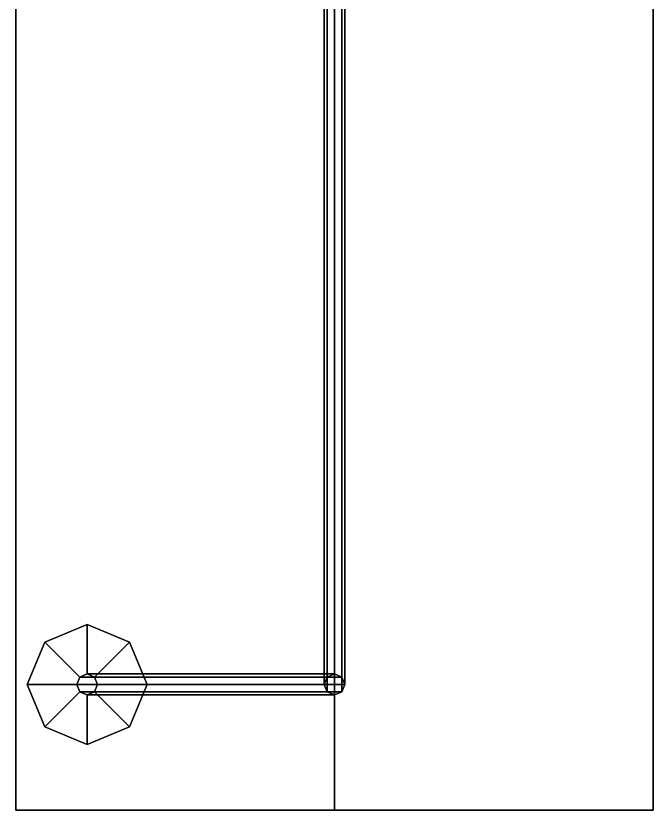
# Model space of a CAD drawing. Header units: millimetres. Extents: x -5 to 5.1, y -6 to 7.
# Drawn here: x -5.04 to -2, y -1.22 to 2.572 of the extents above; entities that cross this region are included whole.
import ezdxf

# ---------------------------------------------------------------- set-up
doc = ezdxf.new("R2010")
doc.units = ezdxf.units.MM
doc.header["$MEASUREMENT"] = 0
doc.layers.add('SWE_HQ_Tent', color=3, linetype='Continuous')

msp = doc.modelspace()

# ---------------------------------------------------------------- linework, layer by layer
at = {"layer": 'SWE_HQ_Tent'}
for points in [[(-3.5554, 2.9054, 1.8846), (-3.52, 2.92, 1.87), (-3.52, -0.57, 1.87), (-3.5554, -0.5846, 1.8846)], [(-3.52, 2.92, 1.87), (-3.4846, 2.9054, 1.8846), (-3.4846, -0.5846, 1.8846), (-3.52, -0.57, 1.87)], [(-3.57, 2.87, 1.92), (-3.5554, 2.9054, 1.8846), (-3.5554, -0.5846, 1.8846), (-3.57, -0.62, 1.92)], [(-3.4846, 2.9054, 1.8846), (-3.47, 2.87, 1.92), (-3.47, -0.62, 1.92), (-3.4846, -0.5846, 1.8846)], [(-3.5554, 2.8346, 1.9554), (-3.57, 2.87, 1.92), (-3.57, -0.62, 1.92), (-3.5554, -0.6554, 1.9554)], [(-3.47, 2.87, 1.92), (-3.4846, 2.8346, 1.9554), (-3.4846, -0.6554, 1.9554), (-3.47, -0.62, 1.92)], [(-3.52, 2.82, 1.97), (-3.5554, 2.8346, 1.9554), (-3.5554, -0.6554, 1.9554), (-3.52, -0.67, 1.97)], [(-3.4846, 2.8346, 1.9554), (-3.52, 2.82, 1.97), (-3.52, -0.67, 1.97), (-3.4846, -0.6554, 1.9554)], [(-5.04, 2.78, 1), (-5.04, -1.22, 1), (-3.52, -1.22, 2), (-3.52, 2.78, 2)], [(-5.04, 2.78), (-5.04, -1.22), (-5.04, -1.22, 1), (-5.04, 2.78, 1)], [(-3.52, 2.78, 2), (-3.52, -1.22, 2), (-2, -1.22, 1), (-2, 2.78, 1)], [(-2, 2.78, 1), (-2, -1.22, 1), (-2, -1.22), (-2, 2.78)], [(-4.7, -0.334), (-4.9022, -0.4178), (-4.9022, -0.4178, 0.851), (-4.7, -0.334, 0.851)], [(-4.7, -0.334, 0.851), (-4.9022, -0.4178, 0.851), (-4.7354, -0.5846, 0.851), (-4.7, -0.57, 0.851)], [(-4.4978, -0.4178), (-4.7, -0.334), (-4.7, -0.334, 0.851), (-4.4978, -0.4178, 0.851)], [(-4.4978, -0.4178, 0.851), (-4.7, -0.334, 0.851), (-4.7, -0.57, 0.851), (-4.6646, -0.5846, 0.851)], [(-4.9022, -0.4178), (-4.986, -0.62), (-4.986, -0.62, 0.851), (-4.9022, -0.4178, 0.851)], [(-4.9022, -0.4178, 0.851), (-4.986, -0.62, 0.851), (-4.75, -0.62, 0.851), (-4.7354, -0.5846, 0.851)], [(-4.414, -0.62, 0.851), (-4.4978, -0.4178, 0.851), (-4.6646, -0.5846, 0.851), (-4.65, -0.62, 0.851)], [(-4.414, -0.62), (-4.4978, -0.4178), (-4.4978, -0.4178, 0.851), (-4.414, -0.62, 0.851)], [(-4.7354, -0.5846, 1), (-4.75, -0.62, 1), (-3.57, -0.62, 1.821), (-3.5554, -0.5846, 1.821)], [(-4.7354, -0.5846, 0.851), (-4.75, -0.62, 0.851), (-4.75, -0.62, 1), (-4.7354, -0.5846, 1)], [(-4.7, -0.57, 1), (-4.7354, -0.5846, 1), (-3.5554, -0.5846, 1.821), (-3.52, -0.57, 1.821)], [(-4.7, -0.57, 0.851), (-4.7354, -0.5846, 0.851), (-4.7354, -0.5846, 1), (-4.7, -0.57, 1)], [(-4.6646, -0.5846, 1), (-4.7, -0.57, 1), (-3.52, -0.57, 1.821), (-3.4846, -0.5846, 1.821)], [(-4.6646, -0.5846, 0.851), (-4.7, -0.57, 0.851), (-4.7, -0.57, 1), (-4.6646, -0.5846, 1)], [(-4.65, -0.62, 1), (-4.6646, -0.5846, 1), (-3.4846, -0.5846, 1.821), (-3.47, -0.62, 1.821)], [(-4.65, -0.62, 0.851), (-4.6646, -0.5846, 0.851), (-4.6646, -0.5846, 1), (-4.65, -0.62, 1)], [(-3.5554, -0.5846, 1.821), (-3.57, -0.62, 1.821), (-3.57, -0.62, 1.92), (-3.5554, -0.5846, 1.8846)], [(-3.52, -0.57, 1.821), (-3.5554, -0.5846, 1.821), (-3.5554, -0.5846, 1.8846), (-3.52, -0.57, 1.87)], [(-3.4846, -0.5846, 1.821), (-3.52, -0.57, 1.821), (-3.52, -0.57, 1.87), (-3.4846, -0.5846, 1.8846)], [(-3.47, -0.62, 1.821), (-3.4846, -0.5846, 1.821), (-3.4846, -0.5846, 1.8846), (-3.47, -0.62, 1.92)], [(-4.986, -0.62), (-4.9022, -0.8222), (-4.9022, -0.8222, 0.851), (-4.986, -0.62, 0.851)], [(-4.986, -0.62, 0.851), (-4.9022, -0.8222, 0.851), (-4.7354, -0.6554, 0.851), (-4.75, -0.62, 0.851)], [(-4.75, -0.62, 1), (-4.7354, -0.6554, 1), (-3.5554, -0.6554, 1.821), (-3.57, -0.62, 1.821)], [(-4.75, -0.62, 0.851), (-4.7354, -0.6554, 0.851), (-4.7354, -0.6554, 1), (-4.75, -0.62, 1)], [(-4.6646, -0.6554, 1), (-4.65, -0.62, 1), (-3.47, -0.62, 1.821), (-3.4846, -0.6554, 1.821)], [(-4.6646, -0.6554, 0.851), (-4.65, -0.62, 0.851), (-4.65, -0.62, 1), (-4.6646, -0.6554, 1)], [(-4.4978, -0.8222, 0.851), (-4.414, -0.62, 0.851), (-4.65, -0.62, 0.851), (-4.6646, -0.6554, 0.851)], [(-4.4978, -0.8222), (-4.414, -0.62), (-4.414, -0.62, 0.851), (-4.4978, -0.8222, 0.851)], [(-3.57, -0.62, 1.821), (-3.5554, -0.6554, 1.821), (-3.5554, -0.6554, 1.9554), (-3.57, -0.62, 1.92)], [(-3.4846, -0.6554, 1.821), (-3.47, -0.62, 1.821), (-3.47, -0.62, 1.92), (-3.4846, -0.6554, 1.9554)], [(-4.9022, -0.8222, 0.851), (-4.7, -0.906, 0.851), (-4.7, -0.67, 0.851), (-4.7354, -0.6554, 0.851)], [(-4.7354, -0.6554, 1), (-4.7, -0.67, 1), (-3.52, -0.67, 1.821), (-3.5554, -0.6554, 1.821)], [(-4.7354, -0.6554, 0.851), (-4.7, -0.67, 0.851), (-4.7, -0.67, 1), (-4.7354, -0.6554, 1)], [(-4.7, -0.67, 1), (-4.6646, -0.6554, 1), (-3.4846, -0.6554, 1.821), (-3.52, -0.67, 1.821)], [(-4.7, -0.67, 0.851), (-4.6646, -0.6554, 0.851), (-4.6646, -0.6554, 1), (-4.7, -0.67, 1)], [(-4.7, -0.906, 0.851), (-4.4978, -0.8222, 0.851), (-4.6646, -0.6554, 0.851), (-4.7, -0.67, 0.851)], [(-3.5554, -0.6554, 1.821), (-3.52, -0.67, 1.821), (-3.52, -0.67, 1.97), (-3.5554, -0.6554, 1.9554)], [(-3.52, -0.67, 1.821), (-3.4846, -0.6554, 1.821), (-3.4846, -0.6554, 1.9554), (-3.52, -0.67, 1.97)], [(-4.9022, -0.8222), (-4.7, -0.906), (-4.7, -0.906, 0.851), (-4.9022, -0.8222, 0.851)], [(-4.7, -0.906), (-4.4978, -0.8222), (-4.4978, -0.8222, 0.851), (-4.7, -0.906, 0.851)], [(-5.04, -1.22), (-4.65, -1.22), (-4.48, -1.22, 1), (-5.04, -1.22, 1)], [(-5.04, -1.22, 1), (-4.48, -1.22, 1), (-3.52, -1.22, 2)], [(-2.56, -1.22, 1), (-2, -1.22, 1), (-3.52, -1.22, 2)], [(-2.39, -1.22), (-2, -1.22), (-2, -1.22, 1), (-2.56, -1.22, 1)]]:
    msp.add_3dface(points, dxfattribs=at)

doc.saveas('drawing.dxf')
